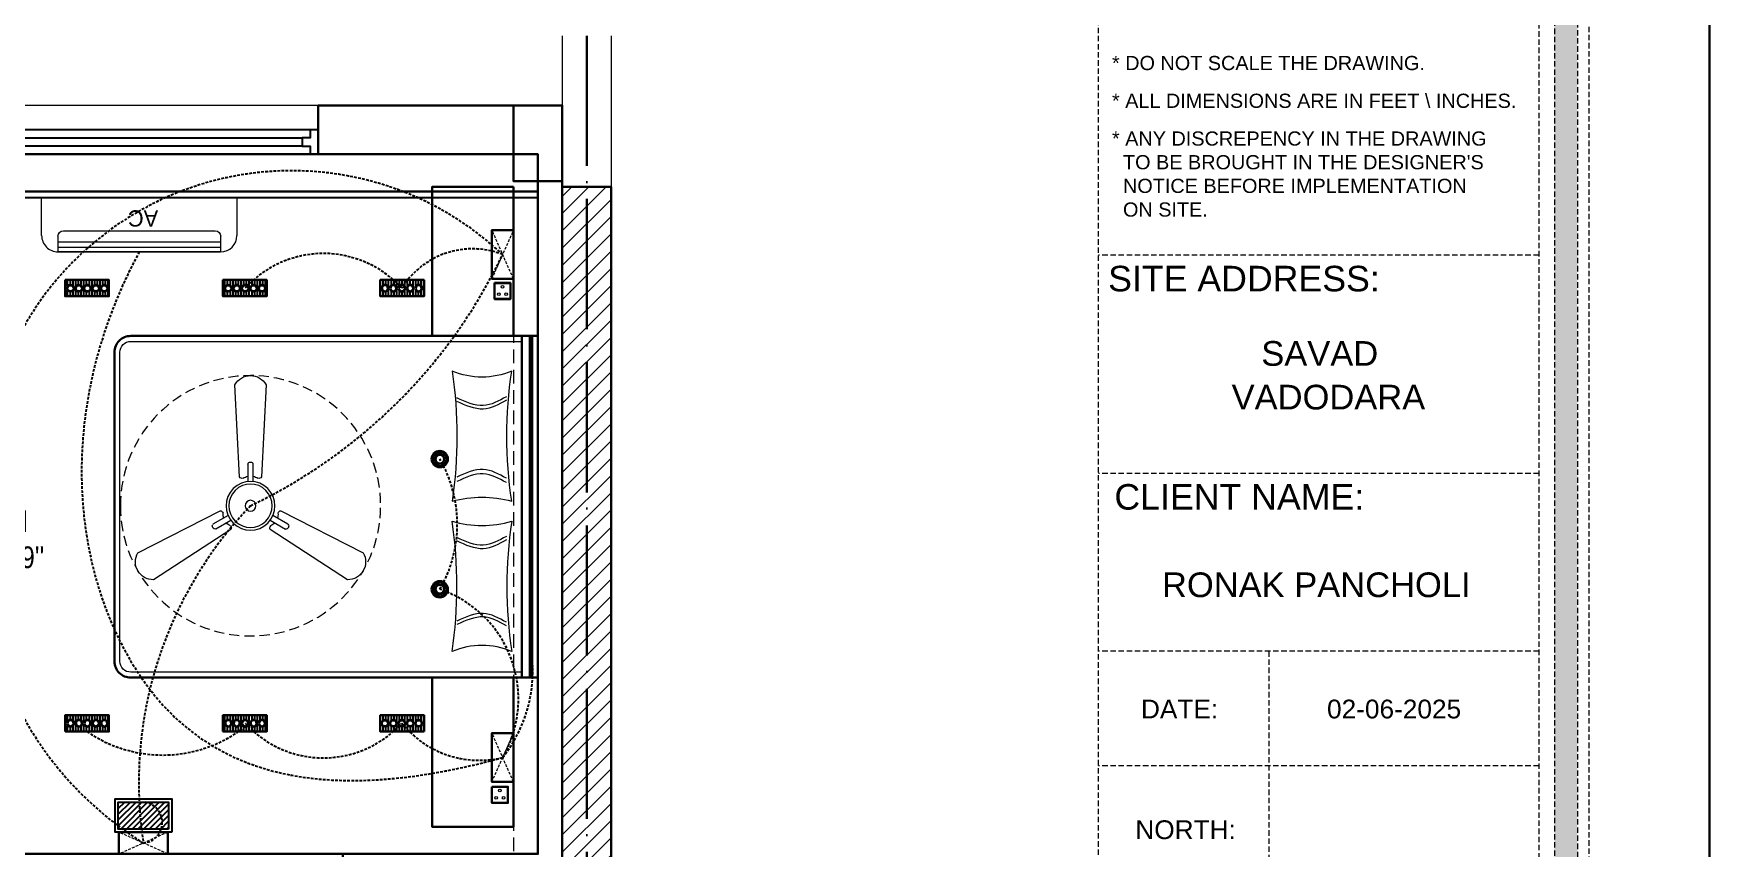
# Model space of a CAD drawing. Header units: millimetres. Extents: x 35877 to 3066687, y -650199 to -40525.
# Drawn here: x 150330.9 to 150639.9, y -180389.1 to -180238.9 of the extents above; entities that cross this region are included whole.
import ezdxf
from ezdxf.enums import TextEntityAlignment as Align

# ---------------------------------------------------------------- set-up
doc = ezdxf.new("R2010")
doc.units = ezdxf.units.MM
doc.header["$MEASUREMENT"] = 0
for name, pattern in [('ACAD_ISO04W100', [30, 24, -3, 0, -3]), ('DASHED', [0.75, 0.5, -0.25]), ('DASHED2', [0.375, 0.25, -0.125]), ('DASHEDX2', [1.5, 1, -0.5])]:
    doc.linetypes.add(name, pattern=pattern)
doc.layers.add('09ELECTRICAL', color=5, linetype='Continuous')
for name, color, linetype, lineweight in [('COLUMN', 1, 'Continuous', 30), ('dim05', 1, 'Continuous', 13), ('Dimension', 10, 'DASHEDX2', 20), ('el', 7, 'Continuous', 20), ('ELEC-wires', 1, 'DASHED2', 13), ('Electrical', 84, 'Continuous', 30), ('FIRST FLOOR ( TEXT )', 7, 'Continuous', 9), ('FURNI', 25, 'Continuous', 5), ('FURNITURE', 32, 'Continuous', 9), ('furniture dimensions', 1, 'DASHED', 0), ('FURNITURE-1', 252, 'Continuous', 13), ('GROUND FLOOR', 7, 'Continuous', 9), ('GROUND FLOOR  ( HATCH )', 251, 'Continuous', 9), ('GROUND FLOOR  ( PLINE )', 251, 'Continuous', 30), ('hatch-rcc', 251, 'Continuous', 9), ('Labelling', 1, 'Continuous', 25), ('NAME PLATE', 7, 'Continuous', 25), ('Text', 7, 'Continuous', 15), ('X_PLOT', 1, 'Continuous', 9)]:
    doc.layers.add(name, color=color, linetype=linetype, lineweight=lineweight)
doc.layers.add('XX~SLAB ( PLINE )', color=251, linetype='Continuous', plot=False)
doc.styles.add('Arial', font='arial.ttf')
doc.styles.add('KATHA', font='swissc.ttf')
doc.styles.add('TEXT', font='eurr____.ttf')

# ---------------------------------------------------------------- blocks, each defined once
blk = doc.blocks.new('HYTJUK')
at = {"layer": 'Electrical', "lineweight": -3, "true_color": 0x000000}
h = blk.add_hatch(dxfattribs=at)
h.set_pattern_fill('ANSI31', color=18, scale=4, angle=225)
h.set_pattern_definition([(270, (141588.84366, -3593.0246), (0.5, -2e-16), [])])
h.paths.add_polyline_path([(128595.32, 17374.81), (128596.19, 17375.86, -0.675401), (128596.65, 17377, -0.15536), (128597.03, 17376.88), (128597.65, 17377.63), (128597.65, 17377.81), (128589.56, 17377.81), (128589.56, 17374.81)])
h.paths.add_polyline_path([(128590.43, 17375.68, -1), (128590.43, 17377, -1)], flags=16)
h.paths.add_polyline_path([(128591.98, 17377, -1), (128591.98, 17375.68, -1)], flags=16)
h.paths.add_polyline_path([(128590.43, 17375.81, -1), (128590.43, 17376.87, -1)], flags=0)
h.paths.add_polyline_path([(128591.98, 17376.87, -1), (128591.98, 17375.81, -1)], flags=0)
h.paths.add_polyline_path([(128593.54, 17377, -1), (128593.54, 17375.68, -1)], flags=16)
h.paths.add_polyline_path([(128593.54, 17376.87, -1), (128593.54, 17375.81, -1)], flags=0)
h.paths.add_polyline_path([(128595.09, 17377, -1), (128595.09, 17375.68, -1)], flags=16)
h.paths.add_polyline_path([(128595.09, 17376.87, -1), (128595.09, 17375.81, -1)], flags=0)
h.paths.add_polyline_path([(128596.19, 17375.86), (128595.32, 17374.81), (128597.65, 17374.81), (128597.65, 17377.63), (128597.03, 17376.88, -0.731062), (128596.65, 17375.68, -0.193744)], flags=17)
at = {"layer": 'Electrical', "color": 240, "true_color": 0xed1f24}
blk.add_lwpolyline([(128597.65, 17374.81), (128589.56, 17374.81), (128589.56, 17377.81), (128597.65, 17377.81)], close=True, dxfattribs=at)
at = {"layer": 'Electrical', "color": 18, "lineweight": -3, "true_color": 0x000000}
for centre, radius in [((128590.43, 17376.34), 0.662), ((128590.43, 17376.34), 0.53), ((128591.98, 17376.34), 0.662), ((128591.98, 17376.34), 0.53), ((128593.54, 17376.34), 0.662), ((128593.54, 17376.34), 0.53), ((128595.09, 17376.34), 0.662), ((128595.09, 17376.34), 0.53), ((128596.65, 17376.34), 0.662), ((128596.65, 17376.34), 0.53)]:
    blk.add_circle(centre, radius, dxfattribs=at)
blk = doc.blocks.new('ac paln')
at = {"layer": 'Electrical', "lineweight": 15}
for p, q in [((389238.69, -37646.36), (389238.69, -37610.34)), ((389238.69, -37610.34), (389245.67, -37610.34)), ((389244.81, -37642.35), (389244.81, -37614.35)), ((389245.81, -37613.35), (389248.68, -37613.35)), ((389246.82, -37643.35), (389246.82, -37613.35)), ((389247.82, -37643.35), (389247.82, -37613.35)), ((389248.68, -37613.35), (389248.68, -37643.35)), ((389248.68, -37643.35), (389248.68, -37613.35)), ((389245.81, -37643.35), (389248.68, -37643.35)), ((389248.68, -37643.35), (389248.68, -37643.35)), ((389245.67, -37646.36), (389238.69, -37646.36))]:
    blk.add_line(p, q, dxfattribs=at)
for centre, start, end in [((389245.67, -37613.35), 0, 90), ((389245.67, -37643.35), 270, 0)]:
    blk.add_arc(centre, 3.01, start, end, dxfattribs=at)
at = {"layer": 'Electrical', "lineweight": 15, "extrusion": (0, 0, -1)}
for centre, start_param, end_param in [((389245.81, -37614.35), -0.785398, 0.785398), ((389245.81, -37642.35), 3.926991, 5.497787)]:
    blk.add_ellipse(centre, major_axis=(-0.71, 0.71), ratio=1, start_param=start_param, end_param=end_param, dxfattribs=at)
at = {"layer": 'Text', "style": 'TEXT'}
blk.add_text('AC', height=3, rotation=270, dxfattribs=at).set_placement((389241.02, -37624.87))
blk = doc.blocks.new('fan')
at = {"layer": 'Electrical', "lineweight": 15, "ltscale": 20}
for p, q in [((3300835.29, -509900.78), (3300836.47, -509923.43)), ((3300841.81, -509923.43), (3300842.99, -509900.78)), ((3300838.47, -509924.57), (3300838.47, -509920.25)), ((3300839.81, -509920.28), (3300839.81, -509924.57)), ((3300831.66, -509931.77), (3300811.45, -509942.07)), ((3300829.93, -509935.08), (3300833.64, -509932.93)), ((3300834.31, -509934.09), (3300830.57, -509936.25)), ((3300847.68, -509936.23), (3300843.97, -509934.09)), ((3300844.64, -509932.93), (3300848.38, -509935.09)), ((3300866.83, -509942.07), (3300846.62, -509931.77)), ((3300815.3, -509948.74), (3300834.33, -509936.39)), ((3300843.95, -509936.39), (3300862.98, -509948.74))]:
    blk.add_line(p, q, dxfattribs=at)
at = {"layer": 'Electrical', "linetype": 'DASHED', "lineweight": 15, "ltscale": 5}
blk.add_circle((3300839.14, -509930.53), 32, dxfattribs=at)
at = {"layer": 'Electrical', "lineweight": 15, "ltscale": 20}
for centre, major_axis, start_param, end_param in [((3300839.14, -509902.94), (3.12, 3.12), -0.272136, 1.842967), ((3300839.14, -509926.42), (2.27, -2.27), 2.565057, 2.951308), ((3300839.13, -509920.5), (0.501, 0.501), -0.465536, 1.983618), ((3300839.14, -509926.42), (2.27, 2.27), 0.19032, 0.57657), ((3300839.14, -509930.53), (4.24, -4.24), 3.14161, 9.424795), ((3300839.14, -509930.53), (3.77, -3.77), 1.749190548672175e-05, 6.283202799085073), ((3300837.1, -509923.08), (0.51, 0.51), 2.863014, 4.257784), ((3300841.18, -509923.08), (0.51, -0.51), 5.167028, 6.561799), ((3300839.14, -509930.53), (0.943, 0.943), 1.570814, 7.853999), ((3300830.46, -509935.55), (0.501, -0.501), 3.199655, 5.648809), ((3300831.67, -509932.49), (0.51, -0.51), 0.978238, 2.373008), ((3300835.59, -509932.58), (2.27, -2.27), 3.855511, 4.241762), ((3300835.59, -509932.58), (2.27, -2.27), 4.659452, 5.045703), ((3300833.71, -509936.02), (0.51, 0.51), -1.325776, 0.068994), ((3300844.57, -509936.02), (0.51, -0.51), 3.072633, 4.467404), ((3300842.69, -509932.58), (2.27, 2.27), 4.37911, 4.765361), ((3300842.69, -509932.58), (2.27, 2.27), 5.183051, 5.569301), ((3300846.61, -509932.49), (0.51, -0.51), 2.339416, 3.734186), ((3300847.83, -509935.54), (0.501, 0.501), 3.723254, 6.172408), ((3300815.25, -509944.32), (3.12, -3.12), 3.393055, 5.508159), ((3300863.03, -509944.32), (3.12, -3.12), 5.48745, 7.602554)]:
    blk.add_ellipse(centre, major_axis=major_axis, ratio=1, start_param=start_param, end_param=end_param, dxfattribs=at)
blk = doc.blocks.new('6616')
at = {"color": 242, "linetype": 'DASHED', "true_color": 0xcd2027}
for p, q in [((386784.79, -36915.77), (386775.78, -36911.78)), ((386784.79, -36911.78), (386775.78, -36915.77))]:
    blk.add_line(p, q, dxfattribs=at)
at = {"layer": 'ELEC-wires', "color": 5, "linetype": 'ByBlock', "lineweight": 30, "ltscale": 4}
blk.add_lwpolyline([(386775.78, -36911.78), (386784.79, -36911.78), (386784.79, -36915.77), (386775.78, -36915.77)], close=True, dxfattribs=at)
blk = doc.blocks.new('GF')
at = {"color": 9, "true_color": 0xc7c8ca}
blk.add_lwpolyline([(133536.56, -183540.16), (133537.74, -183540.16), (133537.74, -183571.16), (133536.56, -183571.16)], close=True, dxfattribs=at)
at = {"layer": 'FURNITURE', "color": 9, "lineweight": 30, "true_color": 0xc7c8ca}
for p, q in [((133682.2, -183543.34), (133682.2, -183570.84)), ((133543.67, -183627.92), (133551.14, -183627.92))]:
    blk.add_line(p, q, dxfattribs=at)
at = {"layer": 'FURNITURE', "color": 9, "lineweight": 25, "true_color": 0xc7c8ca}
blk.add_line((133536.2, -183545.34), (133686.7, -183545.34), dxfattribs=at)
at = {"layer": 'FURNITURE', "color": 9, "linetype": 'DASHED', "lineweight": 30, "true_color": 0xc7c8ca}
blk.add_line((133543.67, -183640.78), (133543.67, -183573.36), dxfattribs=at)
at = {"layer": 'FURNITURE', "color": 9, "linetype": 'DASHED', "lineweight": 20, "true_color": 0xc7c8ca}
blk.add_line((133551.14, -183627.92), (133536.2, -183627.92), dxfattribs=at)
at = {"layer": 'FURNITURE', "color": 9, "lineweight": 30, "true_color": 0xc7c8ca}
for points in [[(133536.2, -183537.34), (133551.14, -183537.34), (133551.14, -183573.36), (133536.2, -183573.36)], [(133683.7, -183633.84), (133683.7, -183570.84), (133685.2, -183570.84), (133685.2, -183633.84)], [(133536.2, -183579.68), (133537.23, -183579.68), (133537.23, -183587.68), (133536.2, -183587.68)], [(133536.2, -183604.1), (133537.23, -183604.1), (133537.23, -183612.1), (133536.2, -183612.1)], [(133536.2, -183615.13), (133537.23, -183615.13), (133537.23, -183623.12), (133536.2, -183623.12)], [(133536.2, -183626.23), (133537.23, -183626.23), (133537.23, -183634.23), (133536.2, -183634.23)], [(133682.19, -183633.84), (133667.19, -183633.84), (133667.19, -183661.34), (133682.19, -183661.34)]]:
    blk.add_lwpolyline(points, close=True, dxfattribs=at)
for points in [[(133682.2, -183543.34), (133682.2, -183570.84), (133667.2, -183570.84), (133667.2, -183543.34), (133682.2, -183543.34)], [(133543.67, -183640.78), (133543.67, -183580.36), (133551.14, -183580.36), (133551.14, -183627.92)]]:
    blk.add_lwpolyline(points, dxfattribs=at)
for points in [[(133557.67, -183546.83), (133567.64, -183546.83, -0.414214), (133570.64, -183549.83), (133570.64, -183559.78, -0.414214), (133567.64, -183562.78), (133557.67, -183562.78, -0.414214), (133554.67, -183559.78), (133554.67, -183549.83, -0.414214)], [(133608.63, -183630.84), (133608.63, -183573.84, -0.414214), (133611.63, -183570.84), (133686.7, -183570.84), (133686.7, -183633.84), (133611.63, -183633.84, -0.414214)]]:
    blk.add_lwpolyline(points, format="xyb", close=True, dxfattribs=at)
at = {"layer": 'FURNITURE', "color": 9, "true_color": 0xc7c8ca}
blk.add_lwpolyline([(133609.63, -183630.84), (133609.63, -183573.84, -0.414214), (133611.63, -183571.84), (133683.7, -183571.84), (133683.7, -183632.84), (133611.63, -183632.84, -0.414214)], format="xyb", close=True, dxfattribs=at)
at = {"layer": 'FURNITURE', "color": 9, "linetype": 'DASHED', "lineweight": 20, "true_color": 0xc7c8ca}
blk.add_lwpolyline([(133536.2, -183640.79), (133543.67, -183640.79), (133543.67, -183580.36), (133536.2, -183580.36)], close=True, dxfattribs=at)
at = {"layer": 'Labelling', "color": 9, "linetype": 'DASHED2', "lineweight": 0, "ltscale": 10, "true_color": 0xc7c8ca}
blk.add_line((133682.2, -183543.34), (133682.19, -183667.34), dxfattribs=at)
blk = doc.blocks.new('FLOOR LT.')
at = {"layer": '09ELECTRICAL'}
h = blk.add_hatch(dxfattribs=at)
h.set_pattern_fill('ANSI31', color=256, scale=6.05916, angle=180, style=0)
h.set_pattern_definition([(225, (8190.6031, -14293.93296), (0.535559115, -0.535559115), [])])
h.paths.add_polyline_path([(0.56, -5.52), (-8.83, -5.52), (-8.83, -0.49), (0.56, -0.49)])
for points in [[(1.17, -6.13), (-9.43, -6.13), (-9.43, 0.12), (1.17, 0.12)], [(0.56, -5.52), (-8.83, -5.52), (-8.83, -0.49), (0.56, -0.49)]]:
    blk.add_lwpolyline(points, close=True, dxfattribs=at)
blk = doc.blocks.new('erfer')
at = {"layer": 'hatch-rcc', "lineweight": 30}
blk.add_lwpolyline([(1905.9, -1304.21), (1908.38, -1304.21), (1908.38, -1306.73), (1905.9, -1306.73)], close=True, dxfattribs=at)
at = {"layer": 'hatch-rcc'}
blk.add_lwpolyline([(1905.96, -1304.28), (1908.31, -1304.28), (1908.31, -1306.66), (1905.96, -1306.66)], close=True, dxfattribs=at)
for centre in [(1906.56, -1305.95), (1907.14, -1304.81), (1907.72, -1305.95)]:
    blk.add_circle(centre, 0.211, dxfattribs=at)

msp = doc.modelspace()

# ---------------------------------------------------------------- hatches: boundary and pattern name
at = {"layer": 'Dimension', "true_color": 0xd39e00, "transparency": 33554687}
h = msp.add_hatch(color=42, dxfattribs=at)
h.paths.add_polyline_path([(150011.316, -180176.757), (150011.316, -180602.057), (150615.543, -180602.057), (150615.543, -180176.757)])
h.paths.add_polyline_path([(150015.557, -180180.998), (150611.302, -180180.998), (150611.302, -180597.817), (150015.557, -180597.817)], flags=16)
at = {"layer": 'GROUND FLOOR  ( HATCH )', "transparency": 33554687}
h = msp.add_hatch(dxfattribs=at)
h.set_pattern_fill('ANSI31', color=6, scale=18, style=0)
h.set_pattern_definition([(45, (33896.6838, -17925.4715), (-1.590990258, 1.590990258), [])])
h.paths.add_polyline_path([(150437.37, -180267.188), (150428.37, -180267.188), (150428.37, -180544.646), (150437.37, -180544.646)])

# ---------------------------------------------------------------- linework, layer by layer
at = {"layer": 'COLUMN', "transparency": 33554687}
msp.add_lwpolyline([(150419.374, -180252.146), (150428.37, -180252.146), (150428.37, -180266.146), (150419.374, -180266.146)], close=True, dxfattribs=at)
at = {"layer": 'Dimension', "color": 42, "true_color": 0xd39e00, "transparency": 33554687}
for p, q in [((150608.431, -180279.761, 0.352), (150527.241, -180279.761, 0.352)), ((150608.431, -180320.004, 0.352), (150527.241, -180320.004, 0.352)), ((150608.431, -180352.796, 0.352), (150527.241, -180352.796, 0.352)), ((150558.654, -180352.796, 0.352), (150558.654, -180399.406, 0.352)), ((150608.431, -180373.894, 0.352), (150527.241, -180373.894, 0.352))]:
    msp.add_line(p, q, dxfattribs=at)
at = {"layer": 'Dimension', "color": 42, "true_color": 0xd39e00, "transparency": 33554687, "elevation": 0.352}
for points in [[(150009.196, -180174.637), (150617.663, -180174.637), (150617.663, -180604.178), (150009.196, -180604.178)], [(150011.316, -180176.757), (150615.543, -180176.757), (150615.543, -180602.057), (150011.316, -180602.057)], [(150015.557, -180180.998), (150611.302, -180180.998), (150611.302, -180597.817), (150015.557, -180597.817)], [(150527.241, -180594.327), (150527.241, -180184.488), (150608.431, -180184.488), (150608.431, -180594.327)]]:
    msp.add_lwpolyline(points, close=True, dxfattribs=at)
at = {"layer": 'Electrical', "color": 18, "ltscale": 8, "true_color": 0x000000, "transparency": 33554687}
for centre, radius in [((150405.771, -180317.358), 1.504), ((150405.771, -180317.358), 1.304), ((150405.771, -180317.358), 0.904), ((150405.771, -180317.358), 0.804), ((150405.771, -180341.358), 1.504), ((150405.771, -180341.358), 1.304), ((150405.771, -180341.358), 0.904), ((150405.771, -180341.358), 0.804)]:
    msp.add_circle(centre, radius, dxfattribs=at)
at = {"layer": 'FURNI', "color": 3, "lineweight": 30, "transparency": 33554687}
for p, q in [((150423.87, -180268.028), (150291.37, -180268.028)), ((150422.796, -180294.654), (150422.796, -180357.654))]:
    msp.add_line(p, q, dxfattribs=at)
at = {"layer": 'FURNITURE', "color": 3, "lineweight": 30, "transparency": 33554687}
msp.add_lwpolyline([(147083.183, -180053.62), (150639.893, -180053.62), (150639.893, -180804.652), (147083.183, -180804.652)], close=True, dxfattribs=at)
at = {"layer": 'FURNITURE', "color": 9, "true_color": 0xc7c8ca, "transparency": 33554687, "elevation": -0.005}
for points in [[(150408.049, -180325.123, -0.1371628), (150419.049, -180325.123, -0.0757258), (150419.049, -180301.123, -0.203137), (150408.049, -180301.123, -0.0741156)], [(150408.049, -180328.828, 0.1371628), (150419.049, -180328.828, 0.0757258), (150419.049, -180352.828, 0.203137), (150408.049, -180352.828, 0.0741156)]]:
    msp.add_lwpolyline(points, format="xyb", close=True, dxfattribs=at)
at = {"layer": 'FURNITURE', "color": 1, "linetype": 'DASHED', "lineweight": 25, "transparency": 33554687}
for centre, radius, start, end in [((150378.444, -180320.931), 56.743, 46.67723, 169.61627), ((150411.797, -180293.918), 15.32, 68.64376, 148.2614), ((150384.326, -180298.943), 19.487, 42.17473, 137.82527), ((150385.147, -180329.358), 23.861, 329.80677, 30.19323), ((150398.895, -180361.61), 21.387, 329.75909, 71.2478), ((150384.896, -180333.777), 64.012, 193.41436, 238.1529), ((150397.283, -180356.438), 25.642, 321.64184, 5.73469), ((150354.684, -180347.271), 24.651, 235.50755, 308.45877), ((150384.313, -180352.957), 19.491, 222.24553, 317.87274), ((150413.068, -180354.565), 18.329, 218.72534, 283.58062), ((150350.811, -180384.374), 3.782, 274.46226, 85.2554)]:
    msp.add_arc(centre, radius, start, end, dxfattribs=at)
at = {"layer": 'FURNITURE', "color": 6, "linetype": 'DASHED', "lineweight": 25, "transparency": 33554687}
for centre, radius, start, end in [((150328.565, -180236.975), 98.532, 295.43061, 334.33511), ((150423.879, -180377.032), 73.604, 136.06295, 188.69014)]:
    msp.add_arc(centre, radius, start, end, dxfattribs=at)
at = {"layer": 'FURNITURE', "color": 1, "linetype": 'DASHED', "lineweight": 25, "transparency": 33554687}
msp.add_open_spline([(150350.37, -180279.147), (150336.019, -180305.61), (150338.423, -180361.126), (150378.136, -180383.187), (150417.372, -180372.381)], degree=3, dxfattribs=at)
at = {"layer": 'FURNITURE', "color": 9, "true_color": 0xc7c8ca, "transparency": 33554687}
for points in [[(150418.074, -180305.864, -0.005), (150416.657, -180306.636, -0.005), (150413.663, -180308.267, -0.005), (150410.547, -180306.826, -0.005), (150408.905, -180306.068, -0.005)], [(150418.074, -180306.509, -0.005), (150416.657, -180307.281, -0.005), (150413.663, -180308.912, -0.005), (150410.547, -180307.471, -0.005), (150408.905, -180306.712, -0.005)], [(150418.074, -180320.891, -0.005), (150416.657, -180320.119, -0.005), (150413.663, -180318.488, -0.005), (150410.547, -180319.929, -0.005), (150408.905, -180320.688, -0.005)], [(150418.074, -180321.7, -0.005), (150416.657, -180320.928, -0.005), (150413.663, -180319.297, -0.005), (150410.547, -180320.738, -0.005), (150408.905, -180321.497, -0.005)], [(150418.074, -180331.606, -0.005), (150416.657, -180332.377, -0.005), (150413.663, -180334.008, -0.005), (150410.547, -180332.568, -0.005), (150408.905, -180331.809, -0.005)], [(150418.074, -180332.25, -0.005), (150416.657, -180333.022, -0.005), (150413.663, -180334.653, -0.005), (150410.547, -180333.212, -0.005), (150408.905, -180332.454, -0.005)], [(150418.074, -180347.441, -0.005), (150416.657, -180346.669, -0.005), (150413.663, -180345.038, -0.005), (150410.547, -180346.479, -0.005), (150408.905, -180347.238, -0.005)], [(150418.074, -180348.086, -0.005), (150416.657, -180347.314, -0.005), (150413.663, -180345.683, -0.005), (150410.547, -180347.124, -0.005), (150408.905, -180347.883, -0.005)]]:
    msp.add_open_spline(points, degree=3, knots=[0, 0, 0, 0, 4.5779171, 9.671137, 9.671137, 9.671137, 9.671137], dxfattribs=at)
at = {"layer": 'furniture dimensions', "color": 9, "linetype": 'Continuous', "lineweight": 30, "true_color": 0xc7c8ca, "transparency": 33554687}
msp.add_lwpolyline([(150273.37, -180261.146), (150423.87, -180261.146), (150423.87, -180390.146), (150273.37, -180390.146)], close=True, dxfattribs=at)
at = {"layer": 'GROUND FLOOR', "transparency": 33554687}
for p, q in [((150428.37, -180239.294, 0.352), (150428.37, -180578.244, 0.054)), ((150428.37, -180239.294, 0.352), (150428.37, -180252.146)), ((150437.37, -180239.294, 0.352), (150437.37, -180578.244, 0.054)), ((150428.37, -180252.146), (150027.87, -180252.146)), ((150383.37, -180252.146), (150383.37, -180261.146)), ((150419.37, -180261.146), (150269.37, -180261.146))]:
    msp.add_line(p, q, dxfattribs=at)
at = {"layer": 'GROUND FLOOR', "color": 1, "linetype": 'ACAD_ISO04W100', "transparency": 33554687}
msp.add_line((150432.87, -180239.294, 0.352), (150432.87, -180544.646), dxfattribs=at)
at = {"layer": 'GROUND FLOOR', "color": 6, "lineweight": 30, "transparency": 33554687}
msp.add_lwpolyline([(150437.37, -180267.188), (150428.37, -180267.188), (150428.37, -180544.646), (150437.37, -180544.646)], close=True, dxfattribs=at)
at = {"layer": 'GROUND FLOOR  ( PLINE )', "transparency": 33554687}
msp.add_lwpolyline([(150428.37, -180252.146), (150383.37, -180252.146), (150383.37, -180261.146), (150423.87, -180261.146), (150423.87, -180390.146), (150387.874, -180390.145), (150387.874, -180394.645), (150419.37, -180394.646), (150419.37, -180522.146), (150386.37, -180522.146), (150386.37, -180526.646), (150419.37, -180526.646), (150419.37, -180544.646), (150428.37, -180544.646)], close=True, dxfattribs=at)
at = {"layer": 'X_PLOT', "linetype": 'ACAD_ISO04W100', "lineweight": 30, "transparency": 33554687}
msp.add_line((150432.87, -180239.294, 0.352), (150432.87, -180553.11, 0.054), dxfattribs=at)
at = {"layer": 'XX~SLAB ( PLINE )', "transparency": 33554687}
msp.add_lwpolyline([(150383.37, -180256.646), (150381.87, -180256.646), (150381.87, -180258.146), (150380.37, -180258.146), (150380.37, -180259.646), (150320.37, -180259.646), (150320.37, -180258.146), (150318.87, -180258.146), (150318.87, -180256.646), (150317.37, -180256.646), (150317.37, -180261.146), (150318.87, -180261.146), (150318.87, -180259.646), (150320.37, -180259.646), (150320.37, -180258.146), (150380.37, -180258.146), (150380.37, -180259.646), (150381.87, -180259.646), (150381.87, -180261.146), (150383.37, -180261.146), (150383.37, -180256.646), (150317.37, -180256.646), (150317.37, -180261.146), (150383.37, -180261.146)], close=True, dxfattribs=at)

# ---------------------------------------------------------------- block references
at = {"layer": '09ELECTRICAL', "linetype": 'Continuous', "transparency": 33554687, "xscale": 0.9844334334397289, "yscale": 0.9844334334397289, "zscale": 0.9844334334397289}
msp.add_blockref('FLOOR LT.', (150355.192, -180380.127), dxfattribs=at)
at = {"layer": 'dim05', "color": 1, "lineweight": 35, "transparency": 33554687, "xscale": -0.7500069902881101, "yscale": 0.7500069902881101, "zscale": 0.7500069902881101}
msp.add_blockref('fan', (2626023.305, 202125.501), dxfattribs=at)
at = {"layer": 'el', "color": 18, "true_color": 0x000000, "transparency": 33554687, "rotation": 270}
msp.add_blockref('ac paln', (187978.72, 208969.536), dxfattribs=at)
at = {"layer": 'el', "color": 1, "transparency": 33554687, "rotation": 270}
for p in [(187331.158, 206500.638), (187331.154, 206407.906)]:
    msp.add_blockref('6616', p, dxfattribs=at)
at = {"layer": 'el', "color": 1, "transparency": 33554687}
msp.add_blockref('6616', (-236429.163, -143474.375), dxfattribs=at)
at = {"layer": 'Electrical', "transparency": 33554687, "rotation": 180}
for p in [(278934.33, -162909.517), (278963.422, -162909.517)]:
    msp.add_blockref('HYTJUK', p, dxfattribs=at)
at = {"layer": 'Electrical', "transparency": 33554687, "xscale": -1, "rotation": 180}
msp.add_blockref('HYTJUK', (21805.231, -162909.517), dxfattribs=at)
at = {"layer": 'Electrical', "transparency": 33554687, "xscale": -1}
for p in [(278934.33, -197742.402), (278963.422, -197742.402)]:
    msp.add_blockref('HYTJUK', p, dxfattribs=at)
at = {"layer": 'Electrical', "transparency": 33554687}
msp.add_blockref('HYTJUK', (21805.231, -197742.402), dxfattribs=at)
at = {"layer": 'furniture dimensions', "color": 18, "lineweight": 30, "true_color": 0x000000, "transparency": 33554687}
msp.add_blockref('GF', (16737.173, 3276.19), dxfattribs=at)
at = {"layer": 'FURNITURE-1', "transparency": 33554687, "xscale": 1.18092012721511, "yscale": 1.18092012721511, "zscale": 1.18092012721511}
for p in [(148165.157, -178744.718), (148164.682, -178837.596)]:
    msp.add_blockref('erfer', p, dxfattribs=at)

# ---------------------------------------------------------------- texts
at = {"layer": 'FIRST FLOOR ( TEXT )', "transparency": 33554687, "insert": (150317.354, -180328.82), "char_height": 4, "attachment_point": 5, "style": 'KATHA'}
msp.add_mtext("PARENTS \\PBED ROOM\\P12'-11'' x 10'-9''", dxfattribs=at)
at = {"layer": 'NAME PLATE', "transparency": 33554687, "style": 'Arial'}
for s, height, p in [('SITE ADDRESS:', 4.71019, (150554.054, -180286.434, 0.352)), (' SAVAD ', 4.5533, (150568.035, -180300.156, 0.137)), ('VADODARA', 4.5533, (150569.632, -180308.209, 0.137)), ('CLIENT NAME:', 4.71019, (150553.196, -180326.677, 0.352)), ('RONAK PANCHOLI    ', 4.55328, (150570.928, -180342.807, 0.137)), ('DATE:', 3.4608, (150542.187, -180365.169, 0.352)), ('02-06-2025', 3.4608, (150581.738, -180365.169, 0.352)), ('NORTH:', 3.4608, (150543.292, -180387.418, 0.352))]:
    msp.add_text(s, height=height, dxfattribs=at).set_placement(p, align=Align.CENTER)
at = {"layer": 'NAME PLATE', "transparency": 33554687, "char_height": 2.61753, "width": 101.12895, "attachment_point": 1, "style": 'Arial'}
for s, insert in [('* DO NOT SCALE THE DRAWING.', (150529.721, -180243.026, 0.352)), ('* ALL DIMENSIONS ARE IN FEET \\\\ INCHES.', (150529.721, -180249.986, 0.352)), ("* ANY DISCREPENCY IN THE DRAWING \\P  TO BE BROUGHT IN THE DESIGNER'S\\P  NOTICE BEFORE IMPLEMENTATION \\P  ON SITE.", (150529.721, -180256.947, 0.352))]:
    msp.add_mtext(s, dxfattribs=dict(at, insert=insert))

doc.saveas('drawing.dxf')
